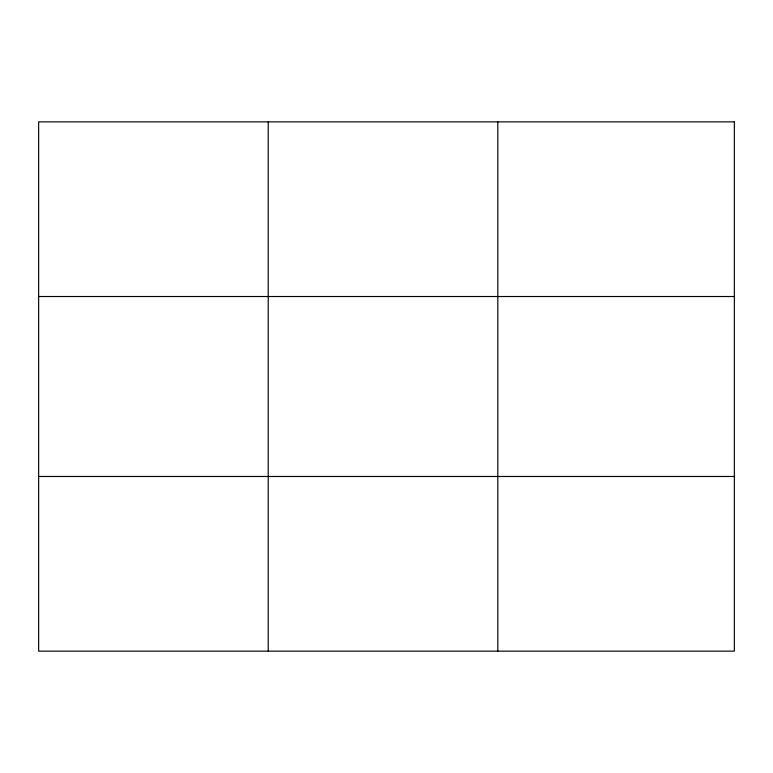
<?xml version="1.0" encoding="UTF-8"?>
<svg xmlns="http://www.w3.org/2000/svg" width="773" height="773" viewBox="0 0 773 773"><rect width="100%" height="100%" fill="white"/><g stroke="black" fill="none" stroke-linecap="round" stroke-linejoin="round"><path stroke-width="1.16" d="M268.231 651.137L268.231 121.863M497.812 651.137L497.812 121.863M38.65 296.523L734.35 296.523M38.65 476.477L734.35 476.477M734.35 121.863L734.35 651.137L38.65 651.137L38.65 121.863L734.35 121.863"/></g></svg>
